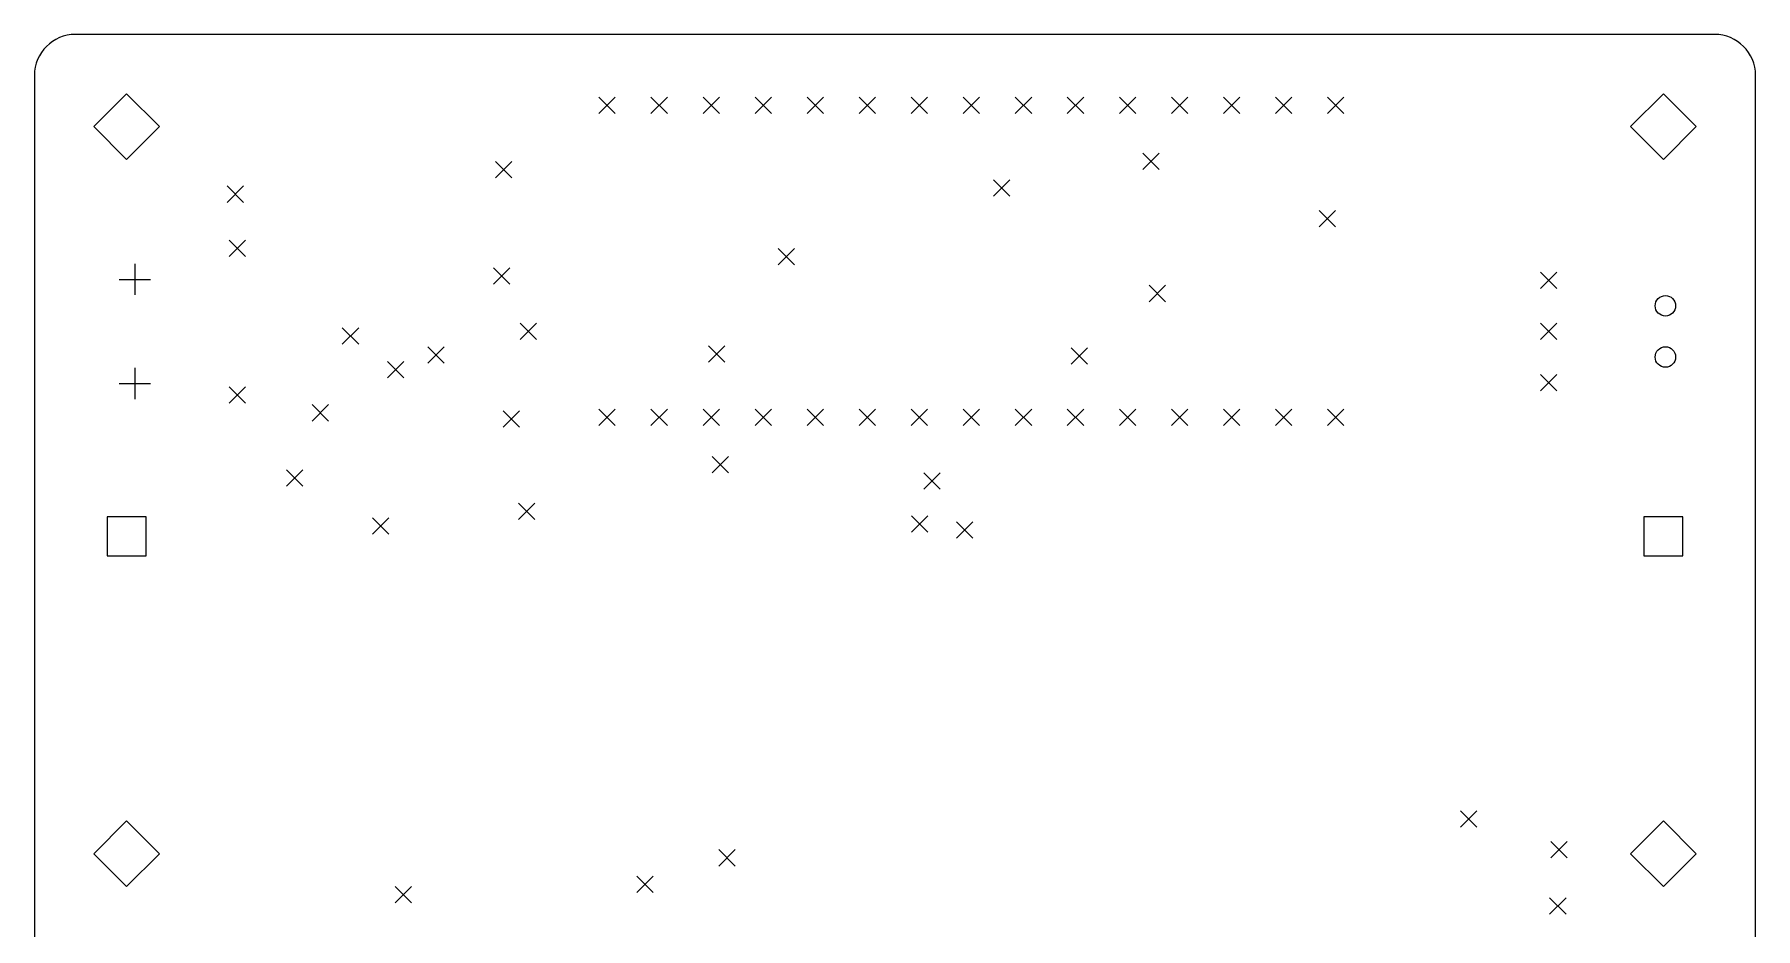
# Model space of a CAD drawing. Extents: x 74 to 257, y -187 to -71.
# Drawn here: x 173.3 to 257.3, y -114.4 to -70.7 of the extents above; entities that cross this region are included whole.
import ezdxf

# ---------------------------------------------------------------- set-up
doc = ezdxf.new("R2010")
doc.units = 0
doc.header["$MEASUREMENT"] = 0
doc.layers.add('BLACK', color=7, linetype='CONTINUOUS')

msp = doc.modelspace()

# ---------------------------------------------------------------- linework, layer by layer
at = {"layer": 'BLACK', "linetype": 'CONTINUOUS'}
for p, q in [((255.3, -70.7), (175.3, -70.7)), ((173.3, -72.7), (173.3, -128.7)), ((257.3, -128.7), (257.3, -72.7)), ((177.8, -73.6), (176.2, -75.2)), ((179.4, -75.2), (177.8, -73.6)), ((200.85, -73.76), (201.65, -74.56)), ((201.65, -73.76), (200.85, -74.56)), ((204.19, -73.76), (203.39, -74.56)), ((203.39, -73.76), (204.19, -74.56)), ((206.73, -73.76), (205.93, -74.56)), ((205.93, -73.76), (206.73, -74.56)), ((209.27, -73.76), (208.47, -74.56)), ((208.47, -73.76), (209.27, -74.56)), ((211.01, -73.76), (211.81, -74.56)), ((211.81, -73.76), (211.01, -74.56)), ((214.35, -73.76), (213.55, -74.56)), ((213.55, -73.76), (214.35, -74.56)), ((216.89, -73.76), (216.09, -74.56)), ((216.09, -73.76), (216.89, -74.56)), ((218.63, -73.76), (219.43, -74.56)), ((219.43, -73.76), (218.63, -74.56)), ((221.17, -73.76), (221.97, -74.56)), ((221.97, -73.76), (221.17, -74.56)), ((224.51, -73.76), (223.71, -74.56)), ((223.71, -73.76), (224.51, -74.56)), ((227.05, -73.76), (226.25, -74.56)), ((226.25, -73.76), (227.05, -74.56)), ((228.79, -73.76), (229.59, -74.56)), ((229.59, -73.76), (228.79, -74.56)), ((232.13, -73.76), (231.33, -74.56)), ((231.33, -73.76), (232.13, -74.56)), ((234.67, -73.76), (233.87, -74.56)), ((233.87, -73.76), (234.67, -74.56)), ((237.21, -73.76), (236.41, -74.56)), ((236.41, -73.76), (237.21, -74.56)), ((252.8, -73.6), (251.2, -75.2)), ((254.4, -75.2), (252.8, -73.6)), ((176.2, -75.2), (177.8, -76.8)), ((177.8, -76.8), (179.4, -75.2)), ((251.2, -75.2), (252.8, -76.8)), ((252.8, -76.8), (254.4, -75.2)), ((195.8, -76.9), (196.6, -77.7)), ((196.6, -76.9), (195.8, -77.7)), ((227.4, -76.5), (228.2, -77.3)), ((228.2, -76.5), (227.4, -77.3)), ((183.5, -78.1), (182.7, -78.9)), ((182.7, -78.1), (183.5, -78.9)), ((220.9, -77.8), (220.1, -78.6)), ((220.1, -77.8), (220.9, -78.6)), ((236.8, -79.3), (236, -80.1)), ((236, -79.3), (236.8, -80.1)), ((182.8, -80.75), (183.6, -81.55)), ((183.6, -80.75), (182.8, -81.55)), ((210.4, -81.15), (209.6, -81.95)), ((209.6, -81.15), (210.4, -81.95)), ((178.2, -81.9), (178.2, -83.42)), ((196.5, -82.1), (195.7, -82.9)), ((195.7, -82.1), (196.5, -82.9)), ((247.6, -82.3), (246.8, -83.1)), ((246.8, -82.3), (247.6, -83.1)), ((177.44, -82.66), (178.96, -82.66)), ((227.7, -82.95), (228.5, -83.75)), ((228.5, -82.95), (227.7, -83.75)), ((197, -84.8), (197.8, -85.6)), ((197.8, -84.8), (197, -85.6)), ((247.6, -84.8), (246.8, -85.6)), ((246.8, -84.8), (247.6, -85.6)), ((189.125, -85.02), (188.325, -85.82)), ((188.325, -85.02), (189.125, -85.82)), ((193.3, -85.95), (192.5, -86.75)), ((192.5, -85.95), (193.3, -86.75)), ((207, -85.9), (206.2, -86.7)), ((206.2, -85.9), (207, -86.7)), ((224.7, -86), (223.9, -86.8)), ((223.9, -86), (224.7, -86.8)), ((178.2, -86.98), (178.2, -88.5)), ((190.531, -86.671), (191.331, -87.471)), ((191.331, -86.671), (190.531, -87.471)), ((246.8, -87.3), (247.6, -88.1)), ((247.6, -87.3), (246.8, -88.1)), ((177.44, -87.74), (178.96, -87.74)), ((182.8, -87.9), (183.6, -88.7)), ((183.6, -87.9), (182.8, -88.7)), ((187.65, -88.775), (186.85, -89.575)), ((186.85, -88.775), (187.65, -89.575)), ((201.65, -89), (200.85, -89.8)), ((200.85, -89), (201.65, -89.8)), ((203.39, -89), (204.19, -89.8)), ((204.19, -89), (203.39, -89.8)), ((206.73, -89), (205.93, -89.8)), ((205.93, -89), (206.73, -89.8)), ((208.47, -89), (209.27, -89.8)), ((209.27, -89), (208.47, -89.8)), ((211.81, -89), (211.01, -89.8)), ((211.01, -89), (211.81, -89.8)), ((213.55, -89), (214.35, -89.8)), ((214.35, -89), (213.55, -89.8)), ((216.89, -89), (216.09, -89.8)), ((216.09, -89), (216.89, -89.8)), ((218.63, -89), (219.43, -89.8)), ((219.43, -89), (218.63, -89.8)), ((221.17, -89), (221.97, -89.8)), ((221.97, -89), (221.17, -89.8)), ((224.51, -89), (223.71, -89.8)), ((223.71, -89), (224.51, -89.8)), ((227.05, -89), (226.25, -89.8)), ((226.25, -89), (227.05, -89.8)), ((228.79, -89), (229.59, -89.8)), ((229.59, -89), (228.79, -89.8)), ((232.13, -89), (231.33, -89.8)), ((231.33, -89), (232.13, -89.8)), ((233.87, -89), (234.67, -89.8)), ((234.67, -89), (233.87, -89.8)), ((236.41, -89), (237.21, -89.8)), ((237.21, -89), (236.41, -89.8)), ((196.98, -89.075), (196.18, -89.875)), ((196.18, -89.075), (196.98, -89.875)), ((207.174, -91.299), (206.374, -92.099)), ((206.374, -91.299), (207.174, -92.099)), ((185.6, -91.95), (186.4, -92.75)), ((186.4, -91.95), (185.6, -92.75)), ((217.5, -92.1), (216.7, -92.9)), ((216.7, -92.1), (217.5, -92.9)), ((196.925, -93.59), (197.725, -94.39)), ((197.725, -93.59), (196.925, -94.39)), ((178.755, -94.245), (176.845, -94.245)), ((176.845, -94.245), (176.845, -96.155)), ((178.755, -96.155), (178.755, -94.245)), ((189.8, -94.3), (190.6, -95.1)), ((190.6, -94.3), (189.8, -95.1)), ((216.9, -94.2), (216.1, -95)), ((216.1, -94.2), (216.9, -95)), ((218.3, -94.5), (219.1, -95.3)), ((219.1, -94.5), (218.3, -95.3)), ((251.845, -94.245), (251.845, -96.155)), ((253.755, -94.245), (251.845, -94.245)), ((253.755, -96.155), (253.755, -94.245)), ((176.845, -96.155), (178.755, -96.155)), ((251.845, -96.155), (253.755, -96.155)), ((177.8, -109.1), (176.2, -110.7)), ((179.4, -110.7), (177.8, -109.1)), ((243.7, -108.6), (242.9, -109.4)), ((242.9, -108.6), (243.7, -109.4)), ((252.8, -109.1), (251.2, -110.7)), ((254.4, -110.7), (252.8, -109.1)), ((176.2, -110.7), (177.8, -112.3)), ((177.8, -112.3), (179.4, -110.7)), ((206.7, -110.5), (207.5, -111.3)), ((207.5, -110.5), (206.7, -111.3)), ((247.3, -110.1), (248.1, -110.9)), ((248.1, -110.1), (247.3, -110.9)), ((251.2, -110.7), (252.8, -112.3)), ((252.8, -112.3), (254.4, -110.7)), ((190.9, -112.3), (191.7, -113.1)), ((191.7, -112.3), (190.9, -113.1)), ((203.5, -111.8), (202.7, -112.6)), ((202.7, -111.8), (203.5, -112.6)), ((248.05, -112.85), (247.25, -113.65)), ((247.25, -112.85), (248.05, -113.65))]:
    msp.add_line(p, q, dxfattribs=at)
at = {"layer": 'BLACK'}
for centre in [(252.9, -83.95), (252.9, -86.45)]:
    msp.add_circle(centre, 0.5, dxfattribs=at)
for centre, start, end in [((175.3, -72.7), 90, 180), ((255.3, -72.7), 0, 90)]:
    msp.add_arc(centre, 2, start, end, dxfattribs=at)

doc.saveas('drawing.dxf')
